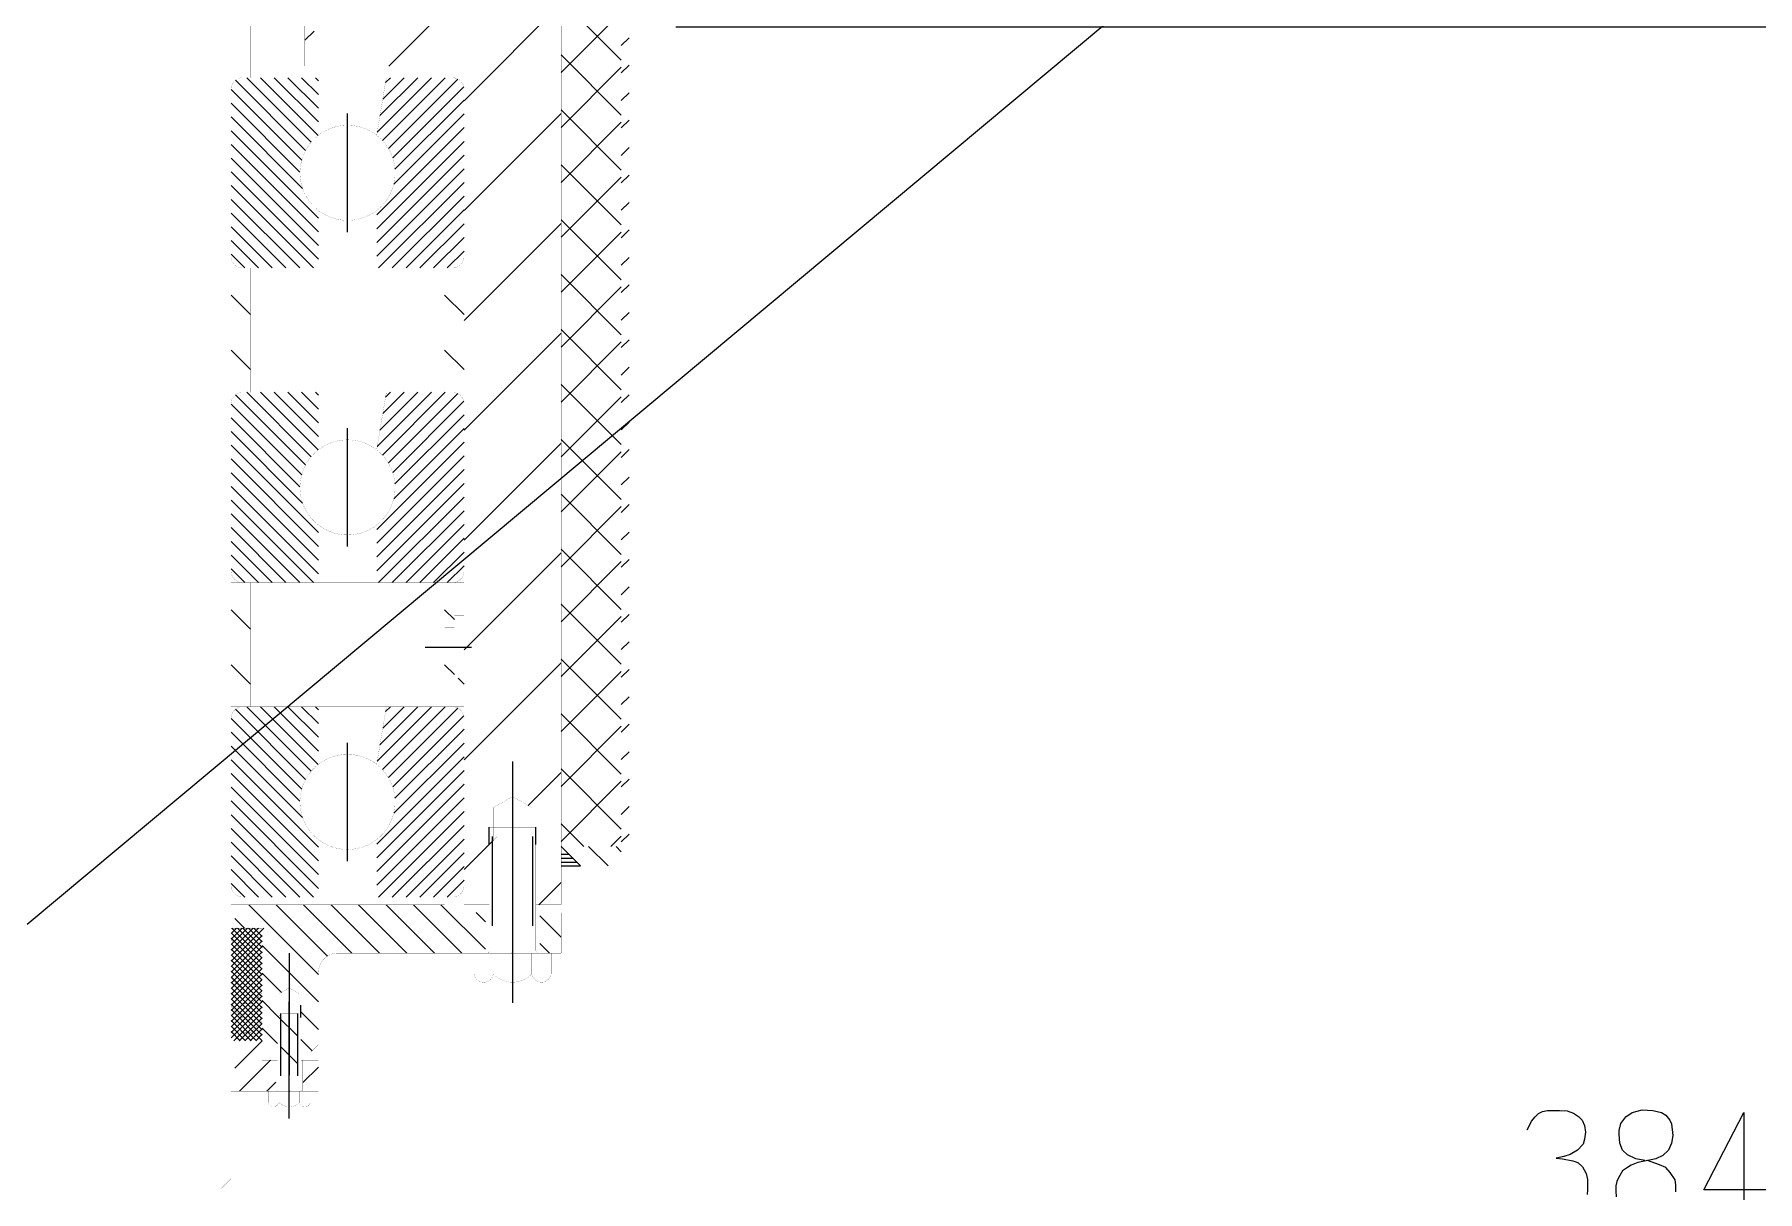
# Model space of a CAD drawing. Extents: x 0 to 8410, y 0 to 11890.
# Drawn here: x 3151.7 to 3595.4, y 7850.6 to 8148.6 of the extents above; entities that cross this region are included whole.
import ezdxf

# ---------------------------------------------------------------- set-up
doc = ezdxf.new("R2010")
doc.units = 0
doc.header["$MEASUREMENT"] = 0
doc.layers.add('6', color=7, linetype='Continuous')
doc.layers.add('7', color=7, linetype='Continuous')

# ---------------------------------------------------------------- blocks, each defined once
blk = doc.blocks.new('BLKENT8')
at = {"layer": '6', "color": 1, "linetype": 'Continuous'}
blk.add_line((3840.47, 8496.39), (3149.8, 7919.35), dxfattribs=at)
blk = doc.blocks.new('BLKENT33')
at = {"layer": '6', "color": 1, "linetype": 'Continuous'}
for p, q in [((3749.8, 8460.23), (3749.8, 8110.43)), ((3749.8, 8150.43), (3316.85, 8150.43))]:
    blk.add_line(p, q, dxfattribs=at)
at = {"layer": '6', "color": 2, "linetype": 'Continuous'}
for p, q in [((3328.65, 8185.65), (3328.65, 8158.07)), ((3349.06, 8179.21), (3352.17, 8185.51)), ((3352.17, 8185.51), (3352.17, 8158.07)), ((3368.73, 8180.89), (3370.19, 8183.27)), ((3370.19, 8183.27), (3372.3, 8185.09)), ((3372.3, 8185.09), (3374.95, 8185.65)), ((3374.95, 8185.65), (3378.06, 8185.23)), ((3378.06, 8185.23), (3379.71, 8184.67)), ((3379.71, 8184.67), (3380.9, 8183.69)), ((3380.9, 8183.69), (3381.72, 8182.57)), ((3381.72, 8182.57), (3382.27, 8181.45)), ((3392.24, 8181.31), (3392.89, 8182.57)), ((3392.89, 8182.57), (3393.53, 8183.69)), ((3393.53, 8183.69), (3394.53, 8184.67)), ((3394.53, 8184.67), (3395.45, 8185.23)), ((3395.45, 8185.23), (3398.56, 8185.93)), ((3398.56, 8185.93), (3401.85, 8185.23)), ((3401.85, 8185.23), (3403.5, 8184.25)), ((3403.5, 8184.25), (3404.51, 8182.71)), ((3404.51, 8182.71), (3405.79, 8179.35)), ((3415.58, 8181.31), (3416.22, 8182.57)), ((3416.22, 8182.57), (3416.86, 8183.69)), ((3416.86, 8183.69), (3417.87, 8184.67)), ((3417.87, 8184.67), (3418.78, 8185.23)), ((3418.78, 8185.23), (3421.89, 8185.93)), ((3421.89, 8185.93), (3425.19, 8185.23)), ((3425.19, 8185.23), (3426.83, 8184.25)), ((3426.83, 8184.25), (3427.84, 8182.71)), ((3427.84, 8182.71), (3429.12, 8179.35)), ((3323.16, 8177.81), (3322.34, 8176.83)), ((3326.55, 8179.21), (3323.16, 8177.81)), ((3330.75, 8179.21), (3326.55, 8179.21)), ((3330.75, 8179.21), (3333.59, 8178.37)), ((3333.59, 8178.37), (3334.41, 8177.81)), ((3334.41, 8177.81), (3335.33, 8176.41)), ((3367.81, 8177.11), (3368.73, 8180.89)), ((3382.27, 8181.45), (3382.91, 8178.37)), ((3382.91, 8178.37), (3382.73, 8176.69)), ((3391.06, 8175.15), (3391.6, 8179.21)), ((3391.6, 8179.21), (3392.24, 8181.31)), ((3405.79, 8179.35), (3406.34, 8174.87)), ((3414.39, 8175.15), (3414.94, 8179.21)), ((3414.94, 8179.21), (3415.58, 8181.31)), ((3429.12, 8179.35), (3429.67, 8174.87)), ((3321.24, 8173.89), (3321.15, 8171.93)), ((3321.6, 8175.43), (3321.24, 8173.89)), ((3321.97, 8176.27), (3321.6, 8175.43)), ((3322.34, 8176.83), (3321.97, 8176.27)), ((3335.33, 8176.41), (3335.79, 8175.29)), ((3335.79, 8175.29), (3336.06, 8173.89)), ((3336.06, 8173.89), (3336.15, 8171.93)), ((3381.26, 8172.91), (3380.26, 8171.93)), ((3382.36, 8174.73), (3381.26, 8172.91)), ((3382.73, 8176.69), (3382.36, 8174.73)), ((3391.06, 8170.25), (3391.06, 8175.15)), ((3406.34, 8174.87), (3406.34, 8171.23)), ((3414.39, 8170.25), (3414.39, 8175.15)), ((3429.67, 8174.87), (3429.67, 8171.23)), ((3321.15, 8171.93), (3321.24, 8169.97)), ((3321.24, 8169.97), (3321.7, 8167.87)), ((3335.79, 8168.43), (3335.24, 8167.17)), ((3336.06, 8169.97), (3335.79, 8168.43)), ((3336.15, 8171.93), (3336.06, 8169.97)), ((3376.78, 8168.85), (3373.12, 8165.49)), ((3380.26, 8171.93), (3376.78, 8168.85)), ((3391.15, 8168.85), (3391.06, 8170.25)), ((3391.33, 8166.47), (3391.15, 8168.85)), ((3406.25, 8169.27), (3405.88, 8166.75)), ((3406.34, 8171.23), (3406.25, 8169.27)), ((3414.48, 8168.85), (3414.39, 8170.25)), ((3414.66, 8166.47), (3414.48, 8168.85)), ((3429.58, 8169.27), (3429.21, 8166.75)), ((3429.67, 8171.23), (3429.58, 8169.27)), ((3321.7, 8167.87), (3322.06, 8167.17)), ((3322.06, 8167.17), (3322.98, 8166.05)), ((3322.98, 8166.05), (3326.55, 8164.65)), ((3326.55, 8164.65), (3330.75, 8164.65)), ((3334.32, 8165.91), (3330.75, 8164.65)), ((3335.24, 8167.17), (3334.32, 8165.91)), ((3373.12, 8165.49), (3370.65, 8162.97)), ((3391.79, 8165.21), (3391.33, 8166.47)), ((3392.89, 8162.83), (3391.79, 8165.21)), ((3405.42, 8164.93), (3404.87, 8163.11)), ((3405.88, 8166.75), (3405.42, 8164.93)), ((3415.12, 8165.21), (3414.66, 8166.47)), ((3416.22, 8162.83), (3415.12, 8165.21)), ((3428.75, 8164.93), (3428.21, 8163.11)), ((3429.21, 8166.75), (3428.75, 8164.93)), ((3369.28, 8161.15), (3367.81, 8158.63)), ((3370.65, 8162.97), (3369.28, 8161.15)), ((3393.62, 8161.71), (3392.89, 8162.83)), ((3395.45, 8160.03), (3393.62, 8161.71)), ((3396.82, 8159.19), (3395.45, 8160.03)), ((3403.04, 8160.17), (3401.49, 8159.33)), ((3404.14, 8161.71), (3403.04, 8160.17)), ((3404.87, 8163.11), (3404.14, 8161.71)), ((3416.95, 8161.71), (3416.22, 8162.83)), ((3418.78, 8160.03), (3416.95, 8161.71)), ((3420.15, 8159.19), (3418.78, 8160.03)), ((3426.38, 8160.17), (3424.82, 8159.33)), ((3427.47, 8161.71), (3426.38, 8160.17)), ((3428.21, 8163.11), (3427.47, 8161.71)), ((3367.81, 8158.63), (3382.91, 8158.63)), ((3398.65, 8158.77), (3396.82, 8159.19)), ((3401.49, 8159.33), (3399.02, 8158.77)), ((3421.98, 8158.77), (3420.15, 8159.19)), ((3424.82, 8159.33), (3422.35, 8158.77))]:
    blk.add_line(p, q, dxfattribs=at)
at = {"layer": '6', "color": 1, "linetype": 'Continuous'}
blk.add_solid([(3749.8, 8150.43), (3719.91, 8147.82), (3719.91, 8153.05)], dxfattribs=at)
blk = doc.blocks.new('BLKENT94')
at = {"layer": '6', "color": 2, "linetype": 'Continuous'}
for p, q in [((3538.93, 7870.66), (3540.03, 7871.22)), ((3540.03, 7871.22), (3541.31, 7871.5)), ((3541.31, 7871.5), (3544.42, 7871.5)), ((3544.42, 7871.5), (3546.34, 7871.36)), ((3546.34, 7871.36), (3547.99, 7870.8)), ((3563.09, 7870.94), (3565.65, 7871.64)), ((3565.65, 7871.64), (3568.39, 7871.5)), ((3568.39, 7871.5), (3570.68, 7870.94)), ((3536.09, 7866.46), (3536.64, 7867.58)), ((3536.64, 7867.58), (3537.19, 7868.7)), ((3537.19, 7868.7), (3538.11, 7869.82)), ((3538.11, 7869.82), (3538.93, 7870.66)), ((3547.99, 7870.8), (3549.27, 7869.96)), ((3549.27, 7869.96), (3550.18, 7868.98)), ((3550.18, 7868.98), (3550.82, 7867.58)), ((3550.82, 7867.58), (3551.1, 7865.9)), ((3559.7, 7866.32), (3560.16, 7868.14)), ((3560.16, 7868.14), (3561.44, 7869.82)), ((3561.44, 7869.82), (3563.09, 7870.94)), ((3570.68, 7870.94), (3571.78, 7870.24)), ((3571.78, 7870.24), (3572.79, 7868.98)), ((3572.79, 7868.98), (3573.24, 7868)), ((3573.24, 7868), (3573.52, 7865.06)), ((3581.57, 7851.06), (3591.82, 7870.94)), ((3591.82, 7870.94), (3591.82, 7843.78)), ((3550.46, 7862.82), (3548.99, 7861.28)), ((3550.82, 7864.08), (3550.46, 7862.82)), ((3551.1, 7865.9), (3550.82, 7864.08)), ((3559.7, 7865.34), (3559.7, 7866.32)), ((3559.88, 7863.1), (3559.7, 7865.34)), ((3560.62, 7861.28), (3559.88, 7863.1)), ((3573.24, 7863.1), (3572.42, 7861.28)), ((3573.52, 7865.06), (3573.24, 7863.1)), ((3545.52, 7859.6), (3543.5, 7859.18)), ((3543.5, 7859.18), (3545.15, 7859.04)), ((3545.15, 7859.04), (3547.8, 7858.48)), ((3547.16, 7860.16), (3545.52, 7859.6)), ((3548.99, 7861.28), (3547.16, 7860.16)), ((3547.8, 7858.48), (3549.09, 7858.06)), ((3549.09, 7858.06), (3550.28, 7856.94)), ((3561.9, 7860.02), (3560.62, 7861.28)), ((3564, 7859.04), (3561.9, 7860.02)), ((3564.55, 7858.06), (3562.81, 7857.36)), ((3566.38, 7858.62), (3564, 7859.04)), ((3567.94, 7858.76), (3564.55, 7858.06)), ((3570.13, 7857.5), (3567.02, 7858.62)), ((3569.22, 7859.04), (3567.94, 7858.76)), ((3570.96, 7859.88), (3569.22, 7859.04)), ((3572.42, 7861.28), (3570.96, 7859.88)), ((3550.28, 7856.94), (3551.28, 7855.26)), ((3551.28, 7855.26), (3551.56, 7853.72)), ((3551.56, 7853.72), (3551.56, 7851.06)), ((3559.61, 7854.14), (3559.15, 7853.16)), ((3560.62, 7855.96), (3559.61, 7854.14)), ((3561.9, 7856.8), (3560.62, 7855.96)), ((3562.81, 7857.36), (3561.9, 7856.8)), ((3571.78, 7856.8), (3570.13, 7857.5)), ((3572.88, 7855.54), (3571.78, 7856.8)), ((3574.16, 7853.58), (3572.88, 7855.54)), ((3574.34, 7852.32), (3574.16, 7853.58)), ((3551.56, 7851.06), (3551.47, 7849.8)), ((3559.15, 7853.16), (3558.88, 7852.04)), ((3558.88, 7852.04), (3558.88, 7850.78)), ((3558.88, 7850.78), (3558.97, 7849.24)), ((3574.34, 7850.5), (3574.34, 7852.32)), ((3598.86, 7851.06), (3581.57, 7851.06))]:
    blk.add_line(p, q, dxfattribs=at)
blk = doc.blocks.new('BLKENT343')
at = {"layer": '7', "color": 1, "linetype": 'Continuous'}
for p, q in [((3220.49, 8035.2), (3202.3, 8053.4)), ((3221.5, 8037.73), (3203.44, 8055.79)), ((3222.93, 8039.83), (3206.33, 8056.43)), ((3224.73, 8041.57), (3209.87, 8056.43)), ((3224.8, 8045.04), (3213.4, 8056.43)), ((3224.8, 8048.57), (3216.94, 8056.43)), ((3224.8, 8052.11), (3220.47, 8056.43)), ((3224.8, 8055.65), (3224.01, 8056.43)), ((3220.05, 8032.11), (3202.3, 8049.86)), ((3220.74, 8027.89), (3202.3, 8046.33)), ((3224.8, 8020.29), (3202.3, 8042.79)), ((3224.8, 8016.75), (3202.3, 8039.25)), ((3224.8, 8013.22), (3202.3, 8035.72)), ((3224.8, 8009.68), (3202.3, 8032.18)), ((3223.51, 8007.43), (3202.3, 8028.65)), ((3219.98, 8007.43), (3202.3, 8025.11)), ((3216.44, 8007.43), (3202.3, 8021.58)), ((3212.91, 8007.43), (3202.3, 8018.04)), ((3209.37, 8007.43), (3202.3, 8014.51)), ((3205.83, 8007.43), (3202.3, 8010.97))]:
    blk.add_line(p, q, dxfattribs=at)
blk = doc.blocks.new('BLKENT344')
at = {"layer": '7', "color": 1, "linetype": 'Continuous'}
for p, q in [((3253.94, 8056.43), (3239.94, 8042.43)), ((3250.41, 8056.43), (3240.65, 8046.68)), ((3257.48, 8056.43), (3241.29, 8040.25)), ((3246.87, 8056.43), (3241.37, 8050.94)), ((3243.33, 8056.43), (3242.09, 8055.19)), ((3260.68, 8056.1), (3242.81, 8038.23)), ((3262.22, 8054.11), (3243.92, 8035.81)), ((3262.3, 8050.65), (3244.51, 8032.87)), ((3262.3, 8047.11), (3244.19, 8029.01)), ((3262.3, 8043.58), (3239.8, 8021.08)), ((3262.3, 8040.04), (3239.8, 8017.54)), ((3262.3, 8036.51), (3239.8, 8014.01)), ((3262.3, 8032.97), (3239.8, 8010.47)), ((3262.3, 8029.44), (3240.3, 8007.43)), ((3262.3, 8025.9), (3243.83, 8007.43)), ((3262.3, 8022.37), (3247.37, 8007.43)), ((3262.3, 8018.83), (3250.9, 8007.43)), ((3262.3, 8015.29), (3254.44, 8007.43)), ((3262.3, 8011.76), (3257.97, 8007.43))]:
    blk.add_line(p, q, dxfattribs=at)
blk = doc.blocks.new('BLKENT345')
at = {"layer": '7', "color": 1, "linetype": 'Continuous'}
for p, q in [((3221.5, 7956.73), (3203.44, 7974.79)), ((3222.93, 7958.83), (3206.33, 7975.43)), ((3224.73, 7960.57), (3209.87, 7975.43)), ((3224.8, 7964.04), (3213.4, 7975.43)), ((3224.8, 7967.57), (3216.94, 7975.43)), ((3224.8, 7971.11), (3220.47, 7975.43)), ((3224.8, 7974.65), (3224.01, 7975.43)), ((3220.49, 7954.2), (3202.3, 7972.4)), ((3220.05, 7951.11), (3202.3, 7968.86)), ((3220.74, 7946.89), (3202.3, 7965.33)), ((3224.8, 7939.29), (3202.3, 7961.79)), ((3224.8, 7935.75), (3202.3, 7958.25)), ((3224.8, 7932.22), (3202.3, 7954.72)), ((3224.8, 7928.68), (3202.3, 7951.18)), ((3223.51, 7926.43), (3202.3, 7947.65)), ((3219.98, 7926.43), (3202.3, 7944.11)), ((3216.44, 7926.43), (3202.3, 7940.58)), ((3212.91, 7926.43), (3202.3, 7937.04)), ((3209.37, 7926.43), (3202.3, 7933.51)), ((3205.83, 7926.43), (3202.3, 7929.97))]:
    blk.add_line(p, q, dxfattribs=at)
blk = doc.blocks.new('BLKENT346')
at = {"layer": '7', "color": 1, "linetype": 'Continuous'}
for p, q in [((3253.94, 7975.43), (3239.94, 7961.43)), ((3250.41, 7975.43), (3240.65, 7965.68)), ((3257.48, 7975.43), (3241.29, 7959.25)), ((3246.87, 7975.43), (3241.37, 7969.94)), ((3243.33, 7975.43), (3242.09, 7974.19)), ((3260.68, 7975.1), (3242.81, 7957.23)), ((3262.22, 7973.11), (3243.92, 7954.81)), ((3262.3, 7969.65), (3244.51, 7951.87)), ((3262.3, 7966.11), (3244.19, 7948.01)), ((3262.3, 7962.58), (3239.8, 7940.08)), ((3262.3, 7959.04), (3239.8, 7936.54)), ((3262.3, 7955.51), (3239.8, 7933.01)), ((3262.3, 7951.97), (3239.8, 7929.47)), ((3262.3, 7948.44), (3240.3, 7926.43)), ((3262.3, 7944.9), (3243.83, 7926.43)), ((3262.3, 7941.37), (3247.37, 7926.43)), ((3262.3, 7937.83), (3250.9, 7926.43)), ((3262.3, 7934.3), (3254.44, 7926.43)), ((3262.3, 7930.76), (3257.97, 7926.43))]:
    blk.add_line(p, q, dxfattribs=at)
blk = doc.blocks.new('BLKENT347')
at = {"layer": '7', "color": 1, "linetype": 'Continuous'}
for p, q in [((3222.93, 8120.83), (3206.33, 8137.44)), ((3224.73, 8122.57), (3209.87, 8137.44)), ((3224.8, 8126.04), (3213.4, 8137.44)), ((3224.8, 8129.57), (3216.94, 8137.44)), ((3224.8, 8133.11), (3220.47, 8137.44)), ((3224.8, 8136.65), (3224.01, 8137.44)), ((3220.49, 8116.2), (3202.3, 8134.4)), ((3221.5, 8118.73), (3203.44, 8136.79)), ((3220.05, 8113.11), (3202.3, 8130.86)), ((3220.74, 8108.89), (3202.3, 8127.33)), ((3224.8, 8101.29), (3202.3, 8123.79)), ((3224.8, 8097.76), (3202.3, 8120.26)), ((3224.8, 8094.22), (3202.3, 8116.72)), ((3224.8, 8090.68), (3202.3, 8113.18)), ((3223.51, 8088.44), (3202.3, 8109.65)), ((3219.98, 8088.44), (3202.3, 8106.11)), ((3216.44, 8088.44), (3202.3, 8102.58)), ((3212.91, 8088.44), (3202.3, 8099.04)), ((3209.37, 8088.44), (3202.3, 8095.51)), ((3205.83, 8088.44), (3202.3, 8091.97))]:
    blk.add_line(p, q, dxfattribs=at)
blk = doc.blocks.new('BLKENT348')
at = {"layer": '7', "color": 1, "linetype": 'Continuous'}
for p, q in [((3253.94, 8137.44), (3239.94, 8123.43)), ((3250.41, 8137.44), (3240.65, 8127.68)), ((3257.48, 8137.44), (3241.29, 8121.25)), ((3246.87, 8137.44), (3241.37, 8131.94)), ((3243.33, 8137.44), (3242.09, 8136.19)), ((3260.68, 8137.1), (3242.81, 8119.23)), ((3262.22, 8135.11), (3243.92, 8116.81)), ((3262.3, 8131.65), (3244.51, 8113.86)), ((3262.3, 8124.58), (3239.8, 8102.08)), ((3262.3, 8128.12), (3244.19, 8110.01)), ((3262.3, 8121.04), (3239.8, 8098.54)), ((3262.3, 8117.51), (3239.8, 8095.01)), ((3262.3, 8113.97), (3239.8, 8091.47)), ((3262.3, 8110.44), (3240.3, 8088.44)), ((3262.3, 8106.9), (3243.83, 8088.44)), ((3262.3, 8103.37), (3247.37, 8088.44)), ((3262.3, 8099.83), (3250.9, 8088.44)), ((3262.3, 8096.3), (3254.44, 8088.44)), ((3262.3, 8092.76), (3257.97, 8088.44))]:
    blk.add_line(p, q, dxfattribs=at)
blk = doc.blocks.new('BLKENT479')
at = {"layer": '7', "color": 1, "linetype": 'Continuous'}
for p, q in [((3202.3, 7909.95), (3210.78, 7918.44)), ((3202.3, 7911.37), (3209.37, 7918.44)), ((3202.3, 7912.78), (3207.96, 7918.44)), ((3202.3, 7914.2), (3206.54, 7918.44)), ((3202.3, 7915.61), (3205.13, 7918.44)), ((3202.3, 7917.03), (3203.71, 7918.44)), ((3210.3, 7909.24), (3202.3, 7917.24)), ((3202.3, 7908.54), (3210.3, 7916.54)), ((3210.3, 7907.83), (3202.3, 7915.83)), ((3210.3, 7910.66), (3202.51, 7918.44)), ((3210.3, 7912.07), (3203.93, 7918.44)), ((3210.3, 7913.48), (3205.34, 7918.44)), ((3210.3, 7914.9), (3206.76, 7918.44)), ((3210.3, 7916.31), (3208.17, 7918.44)), ((3202.3, 7907.13), (3210.3, 7915.13)), ((3210.3, 7906.41), (3202.3, 7914.41)), ((3202.3, 7905.71), (3210.3, 7913.71)), ((3210.3, 7905), (3202.3, 7913)), ((3202.3, 7904.3), (3210.3, 7912.3)), ((3210.3, 7903.58), (3202.3, 7911.58)), ((3202.3, 7902.88), (3210.3, 7910.88)), ((3210.3, 7902.17), (3202.3, 7910.17)), ((3202.3, 7901.47), (3210.3, 7909.47)), ((3210.3, 7900.76), (3202.3, 7908.76)), ((3202.3, 7900.05), (3210.3, 7908.06)), ((3210.3, 7899.34), (3202.3, 7907.34)), ((3202.3, 7898.64), (3210.3, 7906.64)), ((3210.3, 7897.93), (3202.3, 7905.93)), ((3202.3, 7897.23), (3210.3, 7905.23)), ((3210.3, 7896.51), (3202.3, 7904.51)), ((3202.3, 7895.81), (3210.3, 7903.81)), ((3210.3, 7895.1), (3202.3, 7903.1)), ((3202.3, 7894.4), (3210.3, 7902.4)), ((3210.3, 7893.69), (3202.3, 7901.68)), ((3202.3, 7892.98), (3210.3, 7900.98)), ((3210.3, 7892.27), (3202.3, 7900.27)), ((3202.3, 7891.57), (3210.3, 7899.57)), ((3210.3, 7890.86), (3202.3, 7898.86)), ((3202.3, 7890.16), (3210.3, 7898.16)), ((3210.3, 7889.44), (3202.3, 7897.44)), ((3208.89, 7889.44), (3202.3, 7896.03)), ((3207.47, 7889.44), (3202.3, 7894.61)), ((3203, 7889.44), (3210.3, 7896.74)), ((3204.41, 7889.44), (3210.3, 7895.33)), ((3205.83, 7889.44), (3210.3, 7893.91)), ((3206.06, 7889.44), (3202.3, 7893.2)), ((3204.65, 7889.44), (3202.3, 7891.79)), ((3207.24, 7889.44), (3210.3, 7892.5)), ((3208.65, 7889.44), (3210.3, 7891.09))]:
    blk.add_line(p, q, dxfattribs=at)
blk = doc.blocks.new('BLKENT489')
at = {"layer": '7', "color": 1, "linetype": 'Continuous'}
for p, q in [((3229.3, 8155.06), (3235.44, 8161.2)), ((3242.96, 8140.43), (3261.96, 8159.44)), ((3262.3, 8131.49), (3287.77, 8156.97)), ((3221.3, 8147.06), (3223.68, 8149.44)), ((3262.3, 8103.21), (3287.3, 8128.21)), ((3262.3, 8074.92), (3287.3, 8099.92)), ((3262.3, 8046.64), (3287.3, 8071.64)), ((3262.3, 8018.35), (3287.3, 8043.35)), ((3262.3, 7990.07), (3287.3, 8015.07)), ((3262.3, 7961.79), (3287.3, 7986.79)), ((3278.81, 7950.01), (3287.3, 7958.5)), ((3262.3, 7933.5), (3268.8, 7940)), ((3268.8, 7940), (3269.8, 7941)), ((3281.52, 7924.44), (3287.3, 7930.22))]:
    blk.add_line(p, q, dxfattribs=at)
blk = doc.blocks.new('BLKENT490')
at = {"layer": '7', "color": 1, "linetype": 'Continuous'}
for p, q in [((3203.3, 7882.37), (3210.3, 7889.37)), ((3204.44, 7876.44), (3212.44, 7884.44)), ((3220.8, 7878.65), (3224.8, 7882.66)), ((3211.51, 7876.44), (3213.8, 7878.73))]:
    blk.add_line(p, q, dxfattribs=at)
blk = doc.blocks.new('BLKENT494')
at = {"layer": '7', "color": 1, "linetype": 'Continuous'}
for p, q in [((3224.8, 7906.5), (3206.86, 7924.44)), ((3227.14, 7911.23), (3213.93, 7924.44)), ((3233.44, 7912), (3221, 7924.44)), ((3240.51, 7912), (3228.07, 7924.44)), ((3247.58, 7912), (3235.14, 7924.44)), ((3254.65, 7912), (3242.21, 7924.44)), ((3261.72, 7912), (3249.28, 7924.44)), ((3267.8, 7913), (3256.35, 7924.44)), ((3205.79, 7918.44), (3203.3, 7920.93)), ((3267.8, 7920.07), (3265.43, 7922.44)), ((3224.8, 7899.43), (3210.3, 7913.93)), ((3215.3, 7901.85), (3210.3, 7906.86)), ((3214.3, 7895.78), (3210.3, 7899.79)), ((3219.5, 7890.58), (3214.3, 7895.78)), ((3224.8, 7892.36), (3220.3, 7896.86)), ((3214.3, 7888.71), (3210.3, 7892.71)), ((3223.22, 7886.86), (3220.3, 7889.79)), ((3219.5, 7883.51), (3215.1, 7887.91))]:
    blk.add_line(p, q, dxfattribs=at)
blk = doc.blocks.new('BLKENT495')
at = {"layer": '7', "color": 1, "linetype": 'Continuous'}
for p, q in [((3287.3, 7916.07), (3281.8, 7921.57)), ((3284.3, 7912), (3281.8, 7914.5))]:
    blk.add_line(p, q, dxfattribs=at)
blk = doc.blocks.new('BLKENT558')
at = {"layer": '7', "color": 1, "linetype": 'Continuous'}
for p, q in [((3302.8, 8141.94), (3287.3, 8157.44)), ((3287.3, 8138.77), (3302.8, 8154.27)), ((3302.8, 8127.8), (3287.3, 8143.3)), ((3287.3, 8124.63), (3302.8, 8140.13)), ((3302.8, 8113.65), (3287.3, 8129.16)), ((3287.3, 8110.48), (3302.8, 8125.98)), ((3302.8, 8099.51), (3287.3, 8115.01)), ((3287.3, 8096.34), (3302.8, 8111.84)), ((3302.8, 8085.37), (3287.3, 8100.87)), ((3287.3, 8082.2), (3302.8, 8097.7)), ((3302.8, 8071.23), (3287.3, 8086.73)), ((3287.3, 8068.06), (3302.8, 8083.56)), ((3302.8, 8057.09), (3287.3, 8072.59)), ((3287.3, 8053.92), (3302.8, 8069.42)), ((3302.8, 8042.94), (3287.3, 8058.44)), ((3287.3, 8039.77), (3302.8, 8055.27)), ((3302.8, 8028.8), (3287.3, 8044.3)), ((3287.3, 8025.63), (3302.8, 8041.13)), ((3302.8, 8014.66), (3287.3, 8030.16)), ((3287.3, 8011.49), (3302.8, 8026.99)), ((3302.8, 8000.52), (3287.3, 8016.02)), ((3287.3, 7997.35), (3302.8, 8012.85)), ((3302.8, 7986.38), (3287.3, 8001.88)), ((3287.3, 7983.21), (3302.8, 7998.7)), ((3302.8, 7972.23), (3287.3, 7987.73)), ((3287.3, 7969.06), (3302.8, 7984.56)), ((3302.8, 7958.09), (3287.3, 7973.59)), ((3287.3, 7954.92), (3302.8, 7970.42)), ((3302.8, 7943.95), (3287.3, 7959.45)), ((3287.3, 7940.78), (3302.8, 7956.28)), ((3293.17, 7939.44), (3287.3, 7945.31)), ((3300.1, 7939.44), (3302.8, 7942.14))]:
    blk.add_line(p, q, dxfattribs=at)
blk = doc.blocks.new('BLKENT565')
at = {"layer": '7', "color": 1, "linetype": 'Continuous'}
for p, q in [((3292.3, 7934.44), (3287.3, 7939.44)), ((3299.37, 7934.44), (3294.37, 7939.44)), ((3302.8, 7938.08), (3301.44, 7939.44))]:
    blk.add_line(p, q, dxfattribs=at)
blk = doc.blocks.new('BLKENT566')
at = {"layer": '7', "color": 1, "linetype": 'Continuous'}
for p, q in [((3287.3, 7937.44), (3289.3, 7937.44)), ((3287.3, 7936.44), (3290.3, 7936.44)), ((3287.3, 7935.44), (3291.3, 7935.44)), ((3287.3, 7934.44), (3292.3, 7934.44))]:
    blk.add_line(p, q, dxfattribs=at)
blk = doc.blocks.new('BLKENT567')
at = {"layer": '7', "color": 1, "linetype": 'Continuous'}
for p, q in [((3302.8, 8145.72), (3304.8, 8147.72)), ((3302.8, 8138.65), (3304.8, 8140.65)), ((3302.8, 8131.58), (3304.8, 8133.58)), ((3302.8, 8124.5), (3304.8, 8126.51)), ((3302.8, 8117.43), (3304.8, 8119.43)), ((3302.8, 8110.36), (3304.8, 8112.36)), ((3302.8, 8103.29), (3304.8, 8105.29)), ((3302.8, 8096.22), (3304.8, 8098.22)), ((3302.8, 8089.15), (3304.8, 8091.15)), ((3302.8, 8082.08), (3304.8, 8084.08)), ((3302.8, 8075.01), (3304.8, 8077.01)), ((3302.8, 8067.94), (3304.8, 8069.94)), ((3302.8, 8060.87), (3304.8, 8062.86)), ((3302.8, 8053.79), (3304.8, 8055.79)), ((3302.8, 8046.72), (3304.8, 8048.72)), ((3302.8, 8039.65), (3304.8, 8041.65)), ((3302.8, 8032.58), (3304.8, 8034.58)), ((3302.8, 8025.51), (3304.8, 8027.51)), ((3302.8, 8018.44), (3304.8, 8020.44)), ((3302.8, 8011.37), (3304.8, 8013.37)), ((3302.8, 8004.3), (3304.8, 8006.3)), ((3302.8, 7997.23), (3304.8, 7999.23)), ((3302.8, 7990.15), (3304.8, 7992.15)), ((3302.8, 7983.08), (3304.8, 7985.08)), ((3302.8, 7976.01), (3304.8, 7978.01)), ((3302.8, 7968.94), (3304.8, 7970.94)), ((3302.8, 7961.87), (3304.8, 7963.87)), ((3302.8, 7954.8), (3304.8, 7956.8)), ((3302.8, 7947.73), (3304.8, 7949.73)), ((3302.8, 7940.66), (3304.8, 7942.66))]:
    blk.add_line(p, q, dxfattribs=at)
blk = doc.blocks.new('BLKENT674')
at = {"layer": '7', "color": 1, "linetype": 'Continuous'}
for p, q in [((3207.3, 8076.42), (3202.3, 8081.42)), ((3207.3, 8062.27), (3202.3, 8067.27))]:
    blk.add_line(p, q, dxfattribs=at)
blk = doc.blocks.new('BLKENT675')
at = {"layer": '7', "color": 1, "linetype": 'Continuous'}
for p, q in [((3262.3, 8076.42), (3257.3, 8081.42)), ((3262.3, 8062.27), (3257.3, 8067.27))]:
    blk.add_line(p, q, dxfattribs=at)
blk = doc.blocks.new('BLKENT677')
at = {"layer": '7', "color": 1, "linetype": 'Continuous'}
for p, q in [((3207.3, 7995.42), (3202.3, 8000.42)), ((3207.3, 7981.27), (3202.3, 7986.27))]:
    blk.add_line(p, q, dxfattribs=at)
blk = doc.blocks.new('BLKENT680')
at = {"layer": '7', "color": 1, "linetype": 'Continuous'}
for p, q in [((3259.8, 7997.92), (3257.3, 8000.42)), ((3259.8, 7983.77), (3257.3, 7986.27)), ((3262.3, 7981.27), (3260.81, 7982.77))]:
    blk.add_line(p, q, dxfattribs=at)

msp = doc.modelspace()

# ---------------------------------------------------------------- linework, layer by layer
at = {"layer": '6'}
for p, q in [((3232.3, 8097.68), (3232.3, 8128.18)), ((3232.3, 8016.69), (3232.3, 8047.18)), ((3252.28, 7990.82), (3264.25, 7990.82)), ((3232.3, 7935.68), (3232.3, 7966.19)), ((3274.8, 7961.33), (3274.8, 7918.44)), ((3274.8, 7954.76), (3274.8, 7899.17)), ((3268.8, 7940), (3268.8, 7944.44)), ((3280.8, 7940), (3280.8, 7944.44)), ((3269.6, 7919), (3269.6, 7942)), ((3280, 7919), (3280, 7942)), ((3217.3, 7912.01), (3217.3, 7880.56)), ((3217.3, 7869.44), (3217.3, 7899.44)), ((3220.3, 7895.44), (3220.3, 7898.56)), ((3215.1, 7880.44), (3215.1, 7896.44)), ((3219.5, 7880.44), (3219.5, 7896.44))]:
    msp.add_line(p, q, dxfattribs=at)
at = {"layer": '6', "const_width": 0.03}
for points in [[(3207.3, 8137.44), (3207.3, 9206.84)], [(3221.3, 9204.89), (3221.3, 8140.43)], [(3302.8, 8986.44), (3302.8, 7935.94)], [(3304.8, 8984.94), (3304.8, 7934.44)], [(3287.3, 7924.44), (3287.3, 8157.44)], [(3149.8, 8137.44), (3224.8, 8137.44)], [(3202.3, 8094.43), (3202.3, 8137.44)], [(3207.3, 8140.43), (3257.3, 8140.43)], [(3224.8, 8122.62), (3224.8, 8137.44)], [(3242.3, 8137.44), (3224.8, 8137.44)], [(3239.8, 8122.62), (3242.3, 8137.44)], [(3259.3, 8137.44), (3242.3, 8137.44)], [(3257.3, 8137.44), (3257.3, 8140.43)], [(3262.3, 7922.44), (3262.3, 8134.43)], [(3224.8, 8088.44), (3224.8, 8103.25)], [(3239.8, 8088.44), (3239.8, 8103.25)], [(3202.3, 8099.34), (3202.3, 7853.94)], [(3202.3, 8088.44), (3224.8, 8088.44)], [(3207.3, 8056.43), (3207.3, 8088.44)], [(3224.8, 8088.44), (3239.8, 8088.44)], [(3239.8, 8088.44), (3262.3, 8088.44)], [(3257.3, 8056.43), (3257.3, 8088.44)], [(3202.3, 8056.43), (3224.8, 8056.43)], [(3224.8, 8041.62), (3224.8, 8056.43)], [(3242.3, 8056.43), (3224.8, 8056.43)], [(3239.8, 8041.62), (3242.3, 8056.43)], [(3262.3, 8056.43), (3242.3, 8056.43)], [(3224.8, 8007.43), (3224.8, 8022.25)], [(3239.8, 8007.43), (3239.8, 8022.25)], [(3202.3, 8007.43), (3224.8, 8007.43)], [(3207.3, 7975.43), (3207.3, 8007.43)], [(3224.8, 8007.43), (3239.8, 8007.43)], [(3239.8, 8007.43), (3262.3, 8007.43)], [(3257.3, 7975.43), (3257.3, 8007.43)], [(3259.8, 7995.93), (3257.3, 7995.93)], [(3262.3, 7998.87), (3259.8, 7998.87)], [(3259.8, 7982.77), (3259.8, 7998.87)], [(3259.8, 7985.7), (3257.3, 7985.7)], [(3262.3, 7982.77), (3259.8, 7982.77)], [(3202.3, 7975.43), (3224.8, 7975.43)], [(3224.8, 7960.62), (3224.8, 7975.43)], [(3242.3, 7975.43), (3224.8, 7975.43)], [(3239.8, 7960.62), (3242.3, 7975.43)], [(3262.3, 7975.43), (3242.3, 7975.43)], [(3269.8, 7949.44), (3274.8, 7952.33)], [(3274.8, 7952.33), (3279.8, 7949.44)], [(3279.8, 7949.44), (3269.8, 7949.44)], [(3269.8, 7941), (3269.8, 7949.44)], [(3279.8, 7941), (3279.8, 7949.44)], [(3268.8, 7944.44), (3280.8, 7944.44)], [(3224.8, 7926.43), (3224.8, 7941.25)], [(3239.8, 7926.43), (3239.8, 7941.25)], [(3268.8, 7940), (3270.8, 7942)], [(3268.8, 7912.6), (3268.8, 7940)], [(3268.8, 7940), (3280.8, 7940)], [(3270.8, 7942), (3278.8, 7942)], [(3280.8, 7940), (3278.8, 7942)], [(3280.8, 7912.6), (3280.8, 7940)], [(3287.3, 7939.44), (3292.3, 7934.44)], [(3302.8, 7939.44), (3287.3, 7939.44)], [(3304.8, 7934.44), (3287.3, 7934.44)], [(3302.8, 7935.94), (3301.3, 7934.44)], [(3304.3, 7934.44), (3302.8, 7935.94)], [(3202.3, 7924.44), (3257.3, 7924.44)], [(3203.3, 7924.44), (3203.3, 7918.44)], [(3205.3, 7926.43), (3224.8, 7926.43)], [(3224.8, 7926.43), (3239.8, 7926.43)], [(3239.8, 7926.43), (3262.3, 7926.43)], [(3257.3, 7924.44), (3257.3, 7926.43)], [(3262.3, 7924.44), (3268.8, 7924.44)], [(3280.8, 7924.44), (3287.3, 7924.44)], [(3262.3, 7922.44), (3268.8, 7922.44)], [(3267.8, 7922.44), (3267.8, 7912)], [(3280.8, 7922.44), (3287.3, 7922.44)], [(3281.8, 7922.44), (3281.8, 7912)], [(3287.3, 7912), (3287.3, 7922.44)], [(3202.3, 7918.44), (3210.3, 7918.44)], [(3205.27, 7912.63), (3202.3, 7915.44)], [(3210.3, 7915.44), (3207.49, 7912.63)], [(3210.3, 7884.44), (3210.3, 7918.44)], [(3280.8, 7919), (3268.8, 7919)], [(3287.3, 7919.35), (3809.07, 7919.35)], [(3205.27, 7909.44), (3202.3, 7912.41)], [(3207.49, 7912.63), (3205.27, 7912.63)], [(3207.49, 7909.44), (3210.3, 7912.25)], [(3287.3, 7912), (3229.8, 7912)], [(3264.87, 7906.65), (3264.87, 7912)], [(3269.84, 7906.65), (3269.84, 7912)], [(3279.76, 7906.65), (3279.76, 7912)], [(3284.72, 7906.65), (3284.72, 7912)], [(3205.27, 7905.79), (3202.3, 7908.6)], [(3205.27, 7909.44), (3207.49, 7909.44)], [(3210.3, 7908.6), (3207.49, 7905.79)], [(3224.8, 7888.44), (3224.8, 7907)], [(3205.27, 7902.6), (3202.3, 7905.58)], [(3207.49, 7905.79), (3205.27, 7905.79)], [(3205.27, 7902.6), (3207.49, 7902.6)], [(3207.49, 7902.6), (3210.3, 7905.42)], [(3214.8, 7901.56), (3217.3, 7903.01)], [(3217.3, 7903.01), (3219.8, 7901.56)], [(3282.24, 7904.5), (3267.36, 7904.5)], [(3205.27, 7898.95), (3202.3, 7901.93)], [(3205.27, 7895.3), (3202.3, 7898.28)], [(3205.27, 7898.95), (3207.49, 7898.95)], [(3207.49, 7898.95), (3210.3, 7901.77)], [(3207.49, 7895.3), (3210.3, 7898.12)], [(3214.3, 7898.56), (3220.3, 7898.56)], [(3214.8, 7895.94), (3214.8, 7901.56)], [(3219.8, 7901.56), (3214.8, 7901.56)], [(3219.8, 7895.94), (3219.8, 7901.56)], [(3205.27, 7891.65), (3202.3, 7894.63)], [(3205.27, 7895.3), (3207.49, 7895.3)], [(3207.49, 7891.65), (3210.3, 7894.47)], [(3214.3, 7895.44), (3215.3, 7896.44)], [(3214.3, 7895.44), (3220.3, 7895.44)], [(3214.3, 7876.69), (3214.3, 7895.44)], [(3215.3, 7896.44), (3219.3, 7896.44)], [(3220.3, 7895.44), (3219.3, 7896.44)], [(3220.3, 7876.69), (3220.3, 7895.44)], [(3202.3, 7889.44), (3210.3, 7889.44)], [(3203.3, 7889.44), (3203.3, 7876.44)], [(3205.27, 7891.65), (3207.49, 7891.65)], [(3210.3, 7886.44), (3214.3, 7886.44)], [(3210.3, 7884.44), (3214.3, 7884.44)], [(3213.8, 7884.44), (3213.8, 7876.44)], [(3220.3, 7886.44), (3222.8, 7886.44)], [(3220.3, 7884.44), (3224.8, 7884.44)], [(3220.8, 7884.44), (3220.8, 7876.44)], [(3224.8, 7888.44), (3222.8, 7886.44)], [(3224.8, 7884.44), (3224.8, 7876.44)], [(3220.3, 7880.44), (3214.3, 7880.44)], [(3202.3, 7876.44), (3224.8, 7876.44)], [(3211.85, 7873.62), (3211.85, 7876.44)], [(3214.58, 7873.62), (3214.58, 7876.44)], [(3220.02, 7873.62), (3220.02, 7876.44)], [(3222.74, 7873.62), (3222.74, 7876.44)], [(3221.38, 7872.44), (3213.22, 7872.44)], [(3097.3, 7853.94), (3202.3, 7853.94)], [(3202.3, 7853.94), (3199.8, 7851.44)], [(3099.8, 7851.44), (3199.8, 7851.44)], [(3199.8, 7720.86), (3199.8, 7851.44)]]:
    msp.add_lwpolyline(points, dxfattribs=at)
for points in [[(3205.3, 8137.44, 0.414214), (3202.3, 8134.43, -0.1)], [(3262.3, 8134.43, 0.414214), (3259.3, 8137.44, -0.1)], [(3239.8, 8122.62, 0.341892), (3224.8, 8122.62, -0.1)], [(3224.8, 8122.62, 0.490414), (3224.8, 8103.25, -0.1)], [(3239.8, 8103.25, 0.490414), (3239.8, 8122.62, -0.1)], [(3224.8, 8103.25, 0.341926), (3239.8, 8103.25, -0.1)], [(3202.3, 8091.43, 0.414214), (3205.3, 8088.44, -0.1)], [(3259.3, 8088.44, 0.414214), (3262.3, 8091.43, -0.1)], [(3205.3, 8056.43, 0.414214), (3202.3, 8053.43, -0.1)], [(3262.3, 8053.43, 0.414214), (3259.3, 8056.43, -0.1)], [(3239.8, 8041.62, 0.341926), (3224.8, 8041.62, -0.1)], [(3224.8, 8041.62, 0.490414), (3224.8, 8022.25, -0.1)], [(3239.8, 8022.25, 0.490414), (3239.8, 8041.62, -0.1)], [(3224.8, 8022.25, 0.341892), (3239.8, 8022.25, -0.1)], [(3202.3, 8010.44, 0.414214), (3205.3, 8007.43, -0.1)], [(3259.3, 8007.43, 0.414214), (3262.3, 8010.44, -0.1)], [(3205.3, 7975.43, 0.414214), (3202.3, 7972.44, -0.1)], [(3262.3, 7972.44, 0.414214), (3259.3, 7975.43, -0.1)], [(3224.8, 7960.62, 0.490414), (3224.8, 7941.25, -0.1)], [(3239.8, 7960.62, 0.341926), (3224.8, 7960.62, -0.1)], [(3239.8, 7941.25, 0.490414), (3239.8, 7960.62, -0.1)], [(3224.8, 7941.25, 0.341892), (3239.8, 7941.25, -0.1)], [(3202.3, 7929.43, 0.414214), (3205.3, 7926.43, -0.1)], [(3259.3, 7926.43, 0.414214), (3262.3, 7929.43, -0.1)], [(3229.8, 7912, 0.414214), (3224.8, 7907, -0.1)], [(3268.2, 7912, 0.414214), (3268.8, 7912.6, -0.1)], [(3280.8, 7912.6, 0.414214), (3281.4, 7912, -0.1)], [(3264.87, 7906.65, 0.864915), (3269.84, 7906.65, -0.1)], [(3269.84, 7906.65, 0.432547), (3279.76, 7906.65, -0.1)], [(3279.76, 7906.65, 0.864916), (3284.72, 7906.65, -0.1)], [(3214.05, 7876.44, 0.414214), (3214.3, 7876.69, -0.1)], [(3220.3, 7876.69, 0.414214), (3220.55, 7876.44, -0.1)], [(3211.85, 7873.62, 0.864455), (3214.58, 7873.62, -0.1)], [(3214.58, 7873.62, 0.432504), (3220.02, 7873.62, -0.1)], [(3220.02, 7873.62, 0.864469), (3222.74, 7873.62, -0.1)]]:
    msp.add_lwpolyline(points, format="xyb", dxfattribs=at)
at = {"layer": '6'}
for p in [(3274.8, 7912), (3217.3, 7876.44)]:
    msp.add_point(p, dxfattribs=at)

# ---------------------------------------------------------------- block references
for name in ['BLKENT558', 'BLKENT567', 'BLKENT8', 'BLKENT33', 'BLKENT94', 'BLKENT489', 'BLKENT347', 'BLKENT348', 'BLKENT674', 'BLKENT675', 'BLKENT343', 'BLKENT344', 'BLKENT677', 'BLKENT680', 'BLKENT345', 'BLKENT346', 'BLKENT565', 'BLKENT566', 'BLKENT494', 'BLKENT495', 'BLKENT479', 'BLKENT490']:
    msp.add_blockref(name, (0, 0), dxfattribs=at)

doc.saveas('drawing.dxf')
